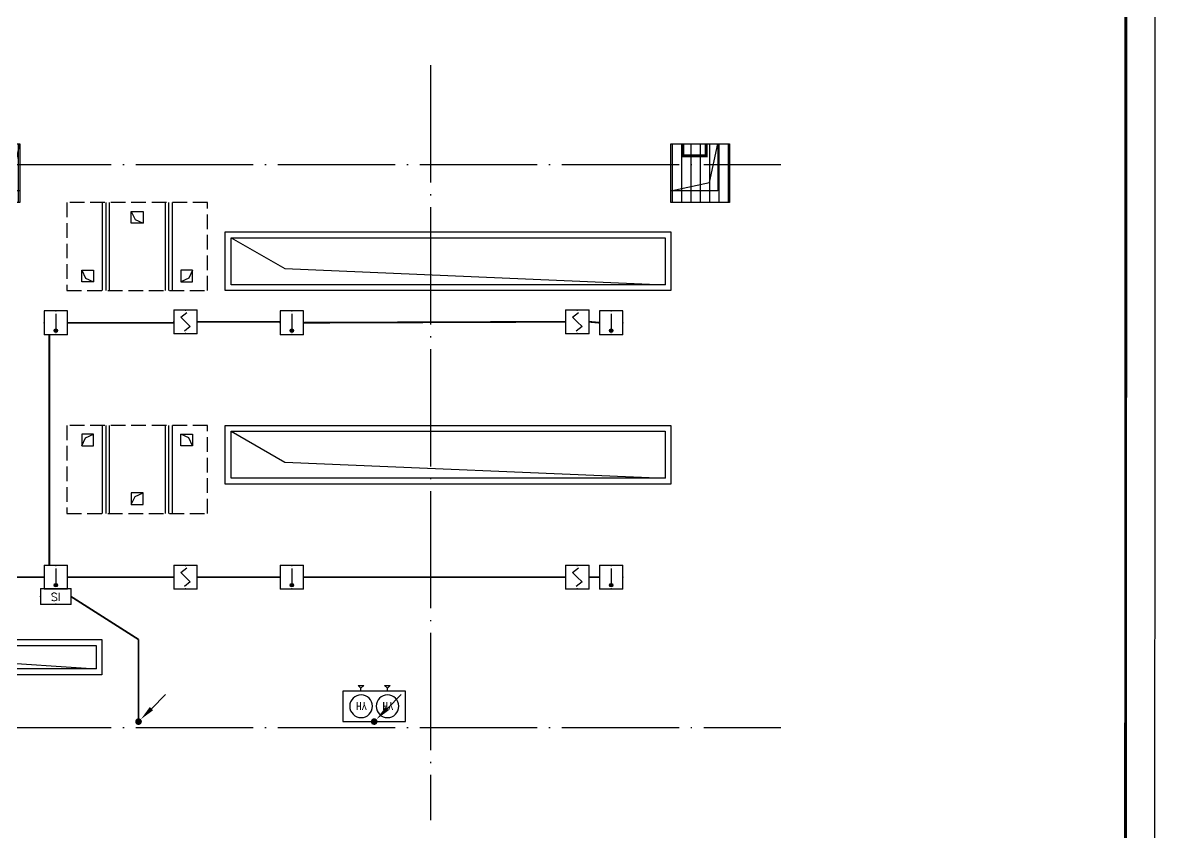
# Model space of a CAD drawing. Extents: x 115799 to 952918, y -190076 to 200966.
# Drawn here: x 258048 to 277358, y 13890 to 27699 of the extents above; entities that cross this region are included whole.
import ezdxf
from ezdxf.enums import TextEntityAlignment as Align

# ---------------------------------------------------------------- set-up
doc = ezdxf.new("R2010")
doc.units = 0
doc.header["$LTSCALE"] = 1000
doc.header["$MEASUREMENT"] = 0
doc.linetypes.add('DASH', pattern=[0.35, 0.25, -0.1])
doc.linetypes.add('DOTE', pattern=[2.42, 2, -0.2, 0.02, -0.2])
for name, color, linetype in [('$0$A-TECH_结构', 21, 'Continuous'), ('00-图签', 7, 'Continuous'), ('A_AXIS-轴线', 1, 'DOTE'), ('EQUIP-消防', 3, 'Continuous'), ('LWIRE', 4, 'Continuous'), ('WIRE-消防', 1, 'TG_FS'), ('海越气体', 7, 'Continuous'), ('看线', 241, 'Continuous'), ('集水坑&', 6, 'Continuous')]:
    doc.layers.add(name, color=color, linetype=linetype)
doc.styles.add('_TEL_DIM', font='SIMPLEX.shx', dxfattribs={"width": 0.8, "height": 3.5, "bigfont": 'jd.shx'})
doc.styles.get("Standard").update_dxf_attribs({"font": 'gbenor.shx', "bigfont": 'gbcbig.shx'})
doc.styles.add('STYLE1', font='simfang.ttf', dxfattribs={"width": 0.7})
doc.styles.add('TG_LINETYPE', font='SIMPLEX', dxfattribs={"width": 0.8, "height": 3, "bigfont": 'HZTXT'})
doc.linetypes.add('TG_FS', pattern='A,2,-0.6,["FS",TG_LINETYPE,S=0.1,R=0,X=-0.52,Y=-0.15],0', length=2.6)

# ---------------------------------------------------------------- blocks, each defined once
blk = doc.blocks.new('222')
at = {"layer": '集水坑&', "linetype": 'Continuous'}
h = blk.add_hatch(dxfattribs=at)
h.set_pattern_fill('ANSI31', color=256, scale=100, angle=44.9999)
h.set_pattern_definition([(89.9999, (364817.53, -146396.03), (-158.75, 0.00028), [])])
h.paths.add_polyline_path([(289204, 130984), (290204, 130984), (290204, 129984), (289204, 129984)])
h = blk.add_hatch(dxfattribs=at)
h.set_pattern_fill('ANSI31', color=256, scale=100, angle=44.9999)
h.set_pattern_definition([(89.9999, (376917.53, -146396.06), (-158.75, 0.00028), [])])
h.paths.add_polyline_path([(301304, 130984), (302304, 130984), (302304, 129984), (301304, 129984)])
at = {"layer": '$0$A-TECH_结构', "color": 8}
for p, q in [((291609, 129984), (291609, 128484)), ((291729, 129984), (291729, 128484)), ((292679, 129984), (292679, 128484)), ((292799, 129984), (292799, 128484)), ((291609, 126184), (291609, 124684)), ((291729, 126184), (291729, 124684)), ((292679, 126184), (292679, 124684)), ((292799, 126184), (292799, 124684)), ((286028, 122704), (286404, 122465))]:
    blk.add_line(p, q, dxfattribs=at)
for points in [[(290204, 130984), (290204, 130184), (289404, 130184), (289404, 130984)], [(302104, 130984), (302104, 130184), (301304, 130184), (301304, 130984)], [(292104, 129834), (292304, 129834), (292304, 129634), (292104, 129634)], [(293704, 129484), (301304, 129484), (301304, 128484), (293704, 128484)], [(293804, 129384), (301204, 129384), (301204, 128584), (293804, 128584)], [(291259, 128834), (291459, 128834), (291459, 128634), (291259, 128634)], [(293149, 128834), (292949, 128834), (292949, 128634), (293149, 128634)], [(288474, 124414), (287024, 124414), (287024, 127614), (288474, 127614)], [(288374, 124514), (287124, 124514), (287124, 127514), (288374, 127514)], [(293704, 126184), (301304, 126184), (301304, 125184), (293704, 125184)], [(291259, 125834), (291459, 125834), (291459, 126034), (291259, 126034)], [(293149, 125834), (292949, 125834), (292949, 126034), (293149, 126034)], [(293804, 126084), (301204, 126084), (301204, 125284), (293804, 125284)], [(292104, 124834), (292304, 124834), (292304, 125034), (292104, 125034)], [(285904, 123615), (286404, 123615), (286404, 122465), (285904, 122465)], [(289203, 122534), (291603, 122534), (291603, 121934), (289203, 121934)], [(289303, 122434), (291503, 122434), (291503, 122034), (289303, 122034)]]:
    blk.add_lwpolyline(points, close=True, dxfattribs=at)
for points in [[(289404, 130184), (290060, 130328), (290204, 130984)], [(301304, 130184), (301960, 130328), (302104, 130984)], [(285884, 130514), (286954, 130514), (286954, 128414), (285884, 128414), (285884, 130514), (286088, 128785), (286954, 128414)], [(292104, 129834), (292167, 129695), (292304, 129634)], [(293804, 129384), (294720, 128860), (301204, 128584)], [(291259, 128834), (291322, 128695), (291459, 128634)], [(293149, 128834), (293086, 128695), (292949, 128634)], [(287124, 127514), (287879, 126889), (288374, 124514)], [(291259, 125834), (291322, 125973), (291459, 126034)], [(293149, 125834), (293086, 125973), (292949, 126034)], [(293804, 126084), (294720, 125560), (301204, 125284)], [(292104, 124834), (292167, 124973), (292304, 125034)], [(285904, 123615), (286028, 122704)], [(289303, 122434), (289627, 122158), (291503, 122034)]]:
    blk.add_lwpolyline(points, dxfattribs=at)
at = {"layer": 'A_AXIS-轴线', "color": 8}
for p, q in [((288804, 132326), (288804, 119454)), ((297204, 132326), (297204, 119453)), ((284922, 130634), (303176, 130634)), ((291669, 129984), (291669, 128484)), ((292739, 129984), (292739, 128484)), ((291669, 126184), (291669, 124684)), ((292739, 126184), (292739, 124684)), ((285905, 123039), (285144, 123039)), ((284922, 121034), (303176, 121034))]:
    blk.add_line(p, q, dxfattribs=at)
at = {"layer": '看线', "color": 8, "const_width": 50}
for points in [[(290004, 130984), (290004, 130784), (289604, 130784), (289604, 130984)], [(301904, 130984), (301904, 130784), (301504, 130784), (301504, 130984)]]:
    blk.add_lwpolyline(points, dxfattribs=at)
at = {"layer": '看线', "color": 8, "linetype": 'DASH'}
for points in [[(293404, 129984), (291004, 129984), (291004, 128484), (293404, 128484)], [(293404, 126184), (291004, 126184), (291004, 124684), (293404, 124684)]]:
    blk.add_lwpolyline(points, close=True, dxfattribs=at)
at = {"layer": '看线', "color": 8}
blk.add_lwpolyline([(285304, 123114), (285704, 123114), (285704, 122964), (285304, 122964)], close=True, dxfattribs=at)
at = {"layer": '集水坑&', "linetype": 'Continuous'}
for points in [[(289204, 130984), (290204, 130984), (290204, 129984), (289204, 129984)], [(301304, 130984), (302304, 130984), (302304, 129984), (301304, 129984)]]:
    blk.add_lwpolyline(points, close=True, dxfattribs=at)
blk = doc.blocks.new('$Equip$00002649')
for p, q in [((-0.5, 0.5), (-0.5, -0.5)), ((0.5, 0.5), (-0.5, 0.5)), ((0.5, -0.5), (0.5, 0.5)), ((-0.2, 0.2), (0.05, 0.4)), ((0, 0), (-0.2, 0.2)), ((0, 0), (0.2, -0.2)), ((0.2, -0.2), (-0.05, -0.4)), ((-0.5, -0.5), (0.5, -0.5))]:
    blk.add_line(p, q)
at = {"const_width": 0.04}
blk.add_lwpolyline([(-0.5, 0.5), (0.5, 0.5), (0.5, -0.5), (-0.5, -0.5), (-0.5, 0.5), (0.5, 0.5)], dxfattribs=at)
for p in [(0, 0.5), (-0.5, 0), (0.5, 0), (0, -0.5)]:
    blk.add_point(p)
at = {"color": 7, "flags": 1}
for tag, height, p in [('A', 0.00002, (0, 0)), ('B', 0.4, (0.762, -0.208))]:
    blk.add_attdef(tag, text='', height=height, dxfattribs=at).set_placement(p, align=Align.MIDDLE_CENTER)
blk = doc.blocks.new('$Equip$00002648')
for p, q in [((-0.5, 0.5), (-0.5, -0.5)), ((0.5, 0.5), (-0.5, 0.5)), ((0.5, -0.5), (0.5, 0.5)), ((0, 0.375), (0, -0.412)), ((-0.5, -0.5), (0.5, -0.5))]:
    blk.add_line(p, q)
at = {"const_width": 0.04}
blk.add_lwpolyline([(-0.5, 0.5), (0.5, 0.5), (0.5, -0.5), (-0.5, -0.5), (-0.5, 0.5), (0.5, 0.5)], dxfattribs=at)
blk.add_circle((0, -0.338), 0.075)
for p in [(0, 0.5), (-0.5, 0), (0.5, 0), (0, -0.5)]:
    blk.add_point(p)
for points in [[(-0.065, -0.3), (0.065, -0.3), (-0.075, -0.338), (0.075, -0.338)], [(-0.065, -0.375), (0.065, -0.375), (-0.075, -0.338), (0.075, -0.338)], [(-0.038, -0.273), (0.037, -0.273), (-0.065, -0.3), (0.065, -0.3)], [(-0.038, -0.402), (0.037, -0.402), (-0.065, -0.375), (0.065, -0.375)], [(0, -0.263), (0, -0.263), (-0.038, -0.273), (0.037, -0.273)], [(0, -0.412), (0, -0.412), (-0.038, -0.402), (0.037, -0.402)]]:
    blk.add_solid(points)
at = {"color": 7, "flags": 1}
for tag, height, p in [('A', 0.00002, (0, 0)), ('B', 0.4, (0.762, -0.208))]:
    blk.add_attdef(tag, text='', height=height, dxfattribs=at).set_placement(p, align=Align.MIDDLE_CENTER)
blk = doc.blocks.new('$TelecSys$00000078')
for p, q in [((1.15, 1.15), (0.55, 0.55)), ((0.104, 0.104), (0.104, 0.104)), ((-0.104, -0.104), (-0.104, -0.104))]:
    blk.add_line(p, q)
at = {"const_width": 0.142}
blk.add_lwpolyline([(-0.071, 0, 1), (0.071, 0, 1)], format="xyb", close=True, dxfattribs=at)
blk.add_solid([(0.62, 0.48), (0.48, 0.62), (0.1, 0.1)])
at = {"width": 0.8, "flags": 9}
blk.add_attdef('A', (0, 0), '', height=0.00002, dxfattribs=at)
blk = doc.blocks.new('$equip$00002466')
for p, q in [((-0.65, 0.65), (-0.65, 0)), ((0.65, 0.65), (-0.65, 0.65)), ((0.65, 0), (0.65, 0.65)), ((-0.65, 0), (0.65, 0))]:
    blk.add_line(p, q)
at = {"const_width": 0.04}
blk.add_lwpolyline([(-0.65, 0.65), (-0.65, 0), (0.65, 0), (0.65, 0.65), (-0.65, 0.65), (-0.65, 0)], dxfattribs=at)
for p in [(0, 0.65), (-0.65, 0.325), (0.65, 0.325), (0, 0)]:
    blk.add_point(p)
at = {"color": 7, "style": '_TEL_DIM'}
blk.add_attdef('$TEXT$', text='', height=0.34, dxfattribs=at).set_placement((0.006, 0.343), align=Align.MIDDLE_CENTER)
at = {"color": 7, "style": '_TEL_DIM', "flags": 1}
blk.add_attdef('A', text='', height=0.00002, dxfattribs=at).set_placement((0, 0), align=Align.MIDDLE_CENTER)
blk = doc.blocks.new('feafe')
at = {"layer": '海越气体', "color": 1}
for p, q in [((-630, -285), (-630, -380)), ((-583, -332), (-630, -285)), ((-583, -332), (-630, -380)), ((-535, -332), (-583, -332)), ((-630, -735), (-630, -830)), ((-583, -782), (-630, -735)), ((-583, -782), (-630, -830)), ((-535, -782), (-583, -782))]:
    blk.add_line(p, q, dxfattribs=at)
blk.add_lwpolyline([(-15, -25), (-15, -1090), (-535, -1090), (-535, -25)], close=True, dxfattribs=at)
for centre in [(-276, -334), (-276, -784)]:
    blk.add_circle(centre, 194, dxfattribs=at)
at = {"layer": '海越气体', "color": 1, "style": 'STYLE1'}
for p in [(-349, -249), (-349, -699)]:
    blk.add_text('HY', height=136.4, rotation=270, dxfattribs=at).set_placement(p)

msp = doc.modelspace()

# ---------------------------------------------------------------- linework, layer by layer
at = {"layer": '00-图签'}
msp.add_lwpolyline([(247649.2, 6673.7), (277349.2, 6673.7), (277357.5, 48723.7), (247657.5, 48723.7)], close=True, dxfattribs=at)
at = {"layer": '00-图签', "const_width": 50}
msp.add_lwpolyline([(248149.2, 7173.7), (276849.2, 7173.7), (276857.5, 47473.7), (248157.5, 47473.7)], close=True, dxfattribs=at)
at = {"layer": 'WIRE-消防', "linetype": 'TG_FS', "const_width": 30}
for points in [[(258813, 22581.5), (260625.5, 22581.5)], [(261025.5, 22597.5), (262438, 22597.5)], [(262838, 22581.5), (267303.5, 22597.5)], [(267703.5, 22597.5), (267881.5, 22581.5)], [(258502, 18441.9), (258502, 22381.5)], [(255626.5, 18241.9), (258413, 18241.9)], [(258813, 18241.9), (260625.5, 18242.1)], [(261025.5, 18242.1), (262438, 18241.9)], [(262838, 18241.9), (267303.5, 18241.9)], [(267703.5, 18241.9), (267881.5, 18241.9)], [(258873, 17911.9), (260023.1, 17179.5)], [(260023.1, 17179.5), (260023.1, 15808)]]:
    msp.add_lwpolyline(points, dxfattribs=at)

# ---------------------------------------------------------------- block references
msp.add_blockref('222', (-32203.5, -105354.5))
at = {"layer": 'EQUIP-消防', "xscale": 400, "yscale": 400, "zscale": 400}
for name, p in [('$Equip$00002648', (258613, 22581.5)), ('$Equip$00002649', (260825.5, 22597.5)), ('$Equip$00002648', (262638, 22581.5)), ('$Equip$00002649', (267503.5, 22597.5)), ('$Equip$00002648', (268081.5, 22581.5)), ('$Equip$00002648', (258613, 18241.9)), ('$Equip$00002649', (260825.5, 18242.1)), ('$Equip$00002648', (262638, 18241.9)), ('$Equip$00002649', (267503.5, 18242.1)), ('$Equip$00002648', (268081.5, 18241.9))]:
    msp.add_blockref(name, p, dxfattribs=at)
at = {"layer": 'EQUIP-消防'}
ref = msp.add_blockref('$equip$00002466', (258613, 18041.9), dxfattribs=dict(at, xscale=400, yscale=400, zscale=400, rotation=180))
ref.add_attrib('$TEXT$', 'SI', dxfattribs={"layer": '0', "color": 7, "height": 136, "style": '_TEL_DIM'}).set_placement((258610.5, 17904.7), align=Align.MIDDLE_CENTER)
at = {"layer": 'LWIRE', "xscale": 400, "yscale": 400, "zscale": 400}
for p in [(260023.1, 15779.5), (264041, 15779.6)]:
    msp.add_blockref('$TelecSys$00000078', p, dxfattribs=at)
at = {"layer": '海越气体', "color": 1, "xscale": -1, "rotation": 90}
msp.add_blockref('feafe', (263483.7, 15765), dxfattribs=at)

doc.saveas('drawing.dxf')
